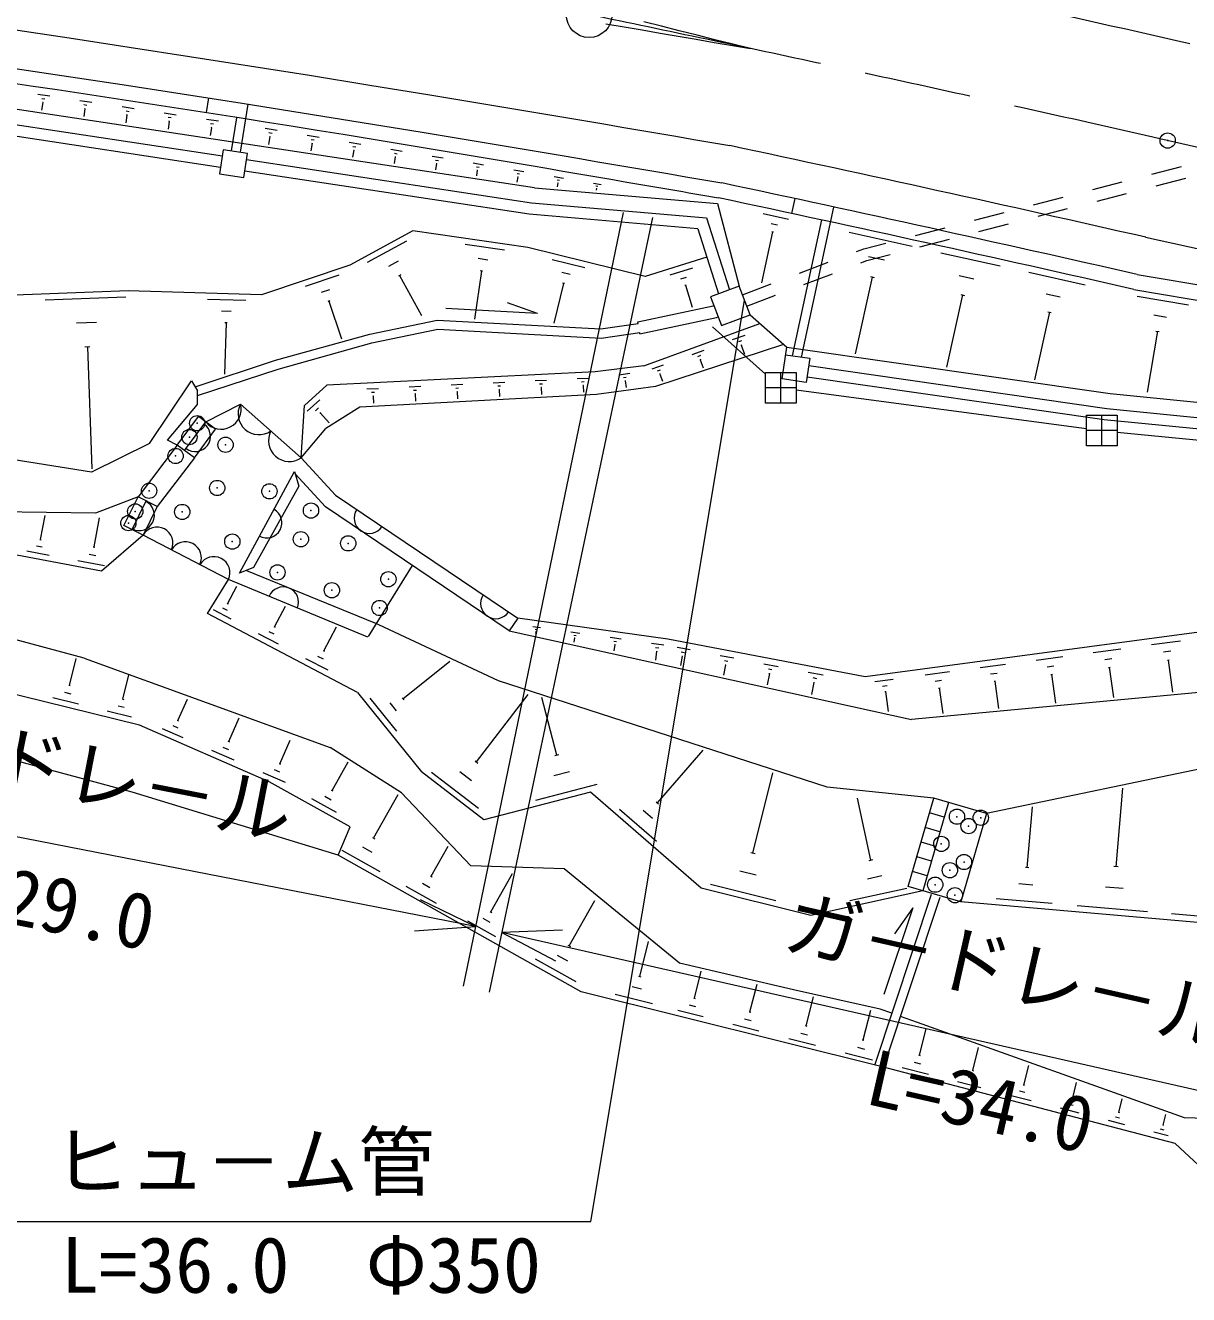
# Model space of a CAD drawing. Units: millimetres, scale not verified. Extents: x 40000 to 680000, y 20000 to 380000.
# Drawn here: x 165246 to 203361, y 272469 to 314048 of the extents above; entities that cross this region are included whole.
import ezdxf
from ezdxf.enums import TextEntityAlignment as Align

# ---------------------------------------------------------------- set-up
doc = ezdxf.new("R2010")
doc.units = ezdxf.units.MM
doc.header["$LTSCALE"] = 1000
doc.header["$PDMODE"] = 32
doc.header["$PDSIZE"] = 500
doc.linetypes.add('CHAIN', pattern=[18.5, 12, -1.5, 3.5, -1.5])
for name, color, linetype, lineweight in [('M-BGD', 7, 'Continuous', 13), ('M-BMK', 2, 'CHAIN', 13), ('M-BMK-ROW', 30, 'Continuous', 13), ('M-BMK-SRVR', 3, 'Continuous', 13), ('M-STR-HTXT', 7, 'Continuous', 13)]:
    doc.layers.add(name, color=color, linetype=linetype, lineweight=lineweight)
doc.styles.add('@ＭＳ ゴシック', font='')
doc.styles.add('ＭＳ ゴシック', font='')
doc.styles.get('@ＭＳ ゴシック').set_extended_font_data('@MS Gothic')
doc.styles.get('ＭＳ ゴシック').set_extended_font_data('MS Gothic')

msp = doc.modelspace()

# ---------------------------------------------------------------- linework, layer by layer
at = {"layer": 'M-BGD'}
for p, q in [((181933, 308728), (162266, 311706)), ((166045, 311728), (165655, 311785)), ((165815, 311523), (165778, 311275)), ((165881, 311633), (165784, 311647)), ((165827, 311521), (165803, 311525)), ((167425, 311523), (167033, 311581)), ((167261, 311427), (167163, 311442)), ((171249, 311672), (171174, 311195)), ((172533, 311469), (172284, 309890)), ((162175, 311214), (171700, 309772)), ((167194, 311317), (167157, 311066)), ((167206, 311315), (167182, 311319)), ((168807, 311318), (168414, 311376)), ((168575, 311111), (168538, 310857)), ((168642, 311221), (168544, 311236)), ((168588, 311109), (168563, 311113)), ((170191, 311112), (169796, 311171)), ((170025, 311015), (169927, 311030)), ((172159, 311022), (171987, 309935)), ((171643, 309397), (162105, 310841)), ((169958, 310904), (169920, 310648)), ((169971, 310902), (169946, 310906)), ((171577, 310906), (171180, 310965)), ((171343, 310697), (171305, 310438)), ((171411, 310809), (171311, 310824)), ((171356, 310695), (171331, 310699)), ((173098, 310684), (173498, 310617)), ((173258, 310410), (173214, 310149)), ((173228, 310539), (173328, 310522)), ((173245, 310412), (173270, 310408)), ((174483, 310452), (174872, 310387)), ((174638, 310186), (174597, 309940)), ((174609, 310311), (174706, 310294)), ((174626, 310188), (174650, 310184)), ((175857, 310222), (176235, 310158)), ((176008, 309963), (175969, 309732)), ((175980, 310085), (176074, 310069)), ((175996, 309965), (176020, 309961)), ((177220, 309994), (177588, 309932)), ((177340, 309860), (177432, 309845)), ((178573, 309767), (178930, 309707)), ((172491, 309652), (181832, 308238)), ((177367, 309742), (177331, 309526)), ((177356, 309744), (177379, 309740)), ((178716, 309523), (178682, 309321)), ((178689, 309638), (178778, 309623)), ((178704, 309525), (178727, 309521)), ((179915, 309542), (180262, 309484)), ((180028, 309417), (180114, 309402)), ((202156, 309172), (203124, 309422)), ((181755, 307866), (172434, 309277)), ((180054, 309305), (180022, 309118)), ((180043, 309307), (180065, 309303)), ((181247, 309320), (181583, 309263)), ((181381, 309089), (181352, 308917)), ((181356, 309197), (181440, 309183)), ((181371, 309091), (181392, 309088)), ((182568, 309098), (182877, 309047)), ((182669, 308986), (182746, 308973)), ((202298, 308795), (203266, 309046)), ((181933, 308728), (187921, 308208)), ((182692, 308887), (182671, 308764)), ((182682, 308889), (182701, 308886)), ((183857, 308883), (184114, 308840)), ((183941, 308789), (184005, 308778)), ((183960, 308707), (183951, 308652)), ((183952, 308708), (183968, 308705)), ((200220, 308671), (201188, 308921)), ((200362, 308294), (201330, 308545)), ((181832, 308238), (187565, 307740)), ((187921, 308208), (188636, 305506)), ((190362, 307884), (190468, 308373)), ((198283, 308170), (199252, 308420)), ((187279, 307387), (181755, 307866)), ((187565, 307740), (188317, 305385)), ((189417, 307881), (190253, 307701)), ((190673, 303182), (191738, 308098)), ((196347, 307669), (197315, 307919)), ((198426, 307793), (199394, 308044)), ((177941, 307316), (175879, 306194)), ((181710, 306771), (177941, 307316)), ((187279, 307387), (187961, 305250)), ((189727, 307289), (189367, 305613)), ((189677, 307563), (189886, 307518)), ((189701, 307295), (189754, 307284)), ((190376, 303224), (191339, 307673)), ((192240, 307269), (194303, 306810)), ((194411, 307168), (195379, 307418)), ((196489, 307292), (197458, 307543)), ((177732, 306975), (176450, 306277)), ((180944, 306680), (179652, 306867)), ((192716, 306729), (193443, 306917)), ((194553, 306791), (195521, 307042)), ((201953, 307107), (208626, 305652)), ((185559, 305826), (181710, 306771)), ((187577, 306453), (185559, 305826)), ((192483, 306641), (192716, 306729)), ((192816, 306342), (193585, 306541)), ((192876, 306478), (193392, 306364)), ((195240, 306602), (197188, 306169)), ((175879, 306194), (172986, 305219)), ((177460, 306329), (177140, 306154)), ((180404, 306362), (180081, 306409)), ((183574, 306107), (182504, 306370)), ((187105, 306097), (186362, 305866)), ((190612, 305933), (191548, 306287)), ((192624, 306269), (192816, 306342)), ((175516, 305861), (174412, 305489)), ((177549, 305879), (177469, 305835)), ((177509, 305857), (178222, 304546)), ((180186, 305998), (179959, 304427)), ((180226, 305992), (180146, 306004)), ((183094, 305885), (182826, 305951)), ((182915, 305588), (182848, 305605)), ((186896, 305788), (186710, 305730)), ((190754, 305560), (191689, 305914)), ((192996, 305802), (192437, 303286)), ((192932, 305817), (193061, 305788)), ((195840, 305855), (196328, 305747)), ((198127, 305960), (199966, 305551)), ((201676, 305888), (208414, 304749)), ((168614, 305349), (163656, 305162)), ((172986, 305219), (168614, 305349)), ((175214, 305390), (174938, 305297)), ((182881, 305597), (182560, 304288)), ((186895, 305543), (186849, 305529)), ((186872, 305536), (187096, 304817)), ((188636, 305506), (187700, 305151)), ((188990, 304571), (188636, 305506)), ((188742, 305225), (189677, 305579)), ((188884, 304851), (189819, 305206)), ((195954, 305216), (195429, 302856)), ((195893, 305230), (196015, 305203)), ((198694, 305255), (199154, 305153)), ((201565, 305401), (208300, 304263)), ((168536, 305146), (165897, 305046)), ((172467, 305034), (171218, 305072)), ((175222, 305024), (175153, 305001)), ((175188, 305013), (175603, 303782)), ((182021, 304610), (181039, 304962)), ((187700, 305151), (188055, 304216)), ((201675, 305179), (203357, 304890)), ((171988, 304673), (171675, 304683)), ((182021, 304610), (179025, 304769)), ((188055, 304216), (188990, 304571)), ((188990, 304571), (190191, 303508)), ((198801, 304653), (198310, 302441)), ((198744, 304665), (198859, 304640)), ((202219, 304566), (202639, 304494)), ((167576, 304317), (166917, 304292)), ((171820, 304303), (171770, 302627)), ((171859, 304302), (171781, 304304)), ((185320, 304286), (185311, 304335)), ((185383, 303941), (185374, 303991)), ((185509, 302899), (189311, 304286)), ((202343, 304026), (202000, 302029)), ((202290, 304035), (202395, 304017)), ((190090, 303597), (185891, 302215)), ((188820, 303894), (188407, 303743)), ((188710, 303714), (188607, 303676)), ((188717, 303575), (188691, 303566)), ((188704, 303571), (188810, 303281)), ((167359, 303516), (167194, 303510)), ((167277, 303513), (167427, 299524)), ((187471, 303402), (187079, 303259)), ((187367, 303231), (187269, 303195)), ((190041, 302464), (190191, 303508)), ((190154, 303256), (190946, 303142)), ((190191, 303508), (200787, 301984)), ((190946, 303142), (190832, 302351)), ((183918, 302697), (175128, 302261)), ((185509, 302899), (183918, 302697)), ((186143, 302917), (185772, 302782)), ((186044, 302755), (185951, 302722)), ((187373, 303100), (187348, 303091)), ((187360, 303095), (187455, 302835)), ((190912, 302901), (200676, 301497)), ((169309, 300356), (170691, 302404)), ((170691, 302404), (170889, 302081)), ((179576, 302281), (179198, 302263)), ((180951, 302349), (180575, 302331)), ((182324, 302418), (181950, 302399)), ((182189, 302299), (182096, 302294)), ((183694, 302485), (183323, 302467)), ((183560, 302367), (183467, 302363)), ((185054, 302639), (184692, 302594)), ((184932, 302514), (184841, 302502)), ((184912, 302401), (184889, 302398)), ((184900, 302399), (184927, 302189)), ((186050, 302632), (186027, 302623)), ((186038, 302627), (186123, 302396)), ((200591, 301126), (190858, 302525)), ((170887, 301630), (170889, 302081)), ((174389, 301591), (175128, 302261)), ((183960, 301956), (176206, 301543)), ((176818, 302145), (176435, 302126)), ((176680, 302022), (176584, 302018)), ((176650, 301906), (176626, 301904)), ((176638, 301905), (176650, 301667)), ((178198, 302213), (177817, 302194)), ((178061, 302092), (177966, 302087)), ((178031, 301976), (178007, 301974)), ((178019, 301975), (178031, 301740)), ((179440, 302161), (179345, 302156)), ((179410, 302045), (179386, 302044)), ((179398, 302045), (179410, 301814)), ((180816, 302230), (180722, 302225)), ((180786, 302115), (180763, 302114)), ((180774, 302115), (180786, 301887)), ((182160, 302185), (182136, 302184)), ((182148, 302184), (182159, 301960)), ((183531, 302254), (183508, 302253)), ((183519, 302254), (183530, 302033)), ((185891, 302215), (183960, 301956)), ((200787, 301984), (207607, 301313)), ((169905, 300457), (170887, 301630)), ((171158, 301056), (172292, 301642)), ((172292, 301642), (174285, 299880)), ((174285, 299880), (174389, 301591)), ((174893, 301778), (174481, 301405)), ((174850, 301514), (174747, 301421)), ((176206, 301543), (175085, 300839)), ((200676, 301497), (207492, 300826)), ((170223, 300299), (170917, 301235)), ((170464, 300121), (171158, 301056)), ((171479, 300818), (170917, 301235)), ((174924, 301356), (174898, 301333)), ((174911, 301344), (175199, 301027)), ((207405, 300456), (200591, 301126)), ((167412, 299415), (159362, 300684)), ((170785, 299882), (171479, 300818)), ((174285, 299880), (175085, 300839)), ((169309, 300356), (167412, 299415)), ((170223, 300299), (168939, 298602)), ((170223, 300299), (169905, 300457)), ((170785, 299882), (170223, 300299)), ((170785, 299882), (169566, 298292)), ((174285, 299880), (175411, 298656)), ((172262, 296106), (174060, 299438)), ((174060, 299438), (174208, 298956)), ((174208, 298956), (172724, 296285)), ((168939, 298602), (167547, 298071)), ((168474, 297663), (168939, 298602)), ((169566, 298292), (168939, 298602)), ((175411, 298656), (181379, 294626)), ((167547, 298071), (159327, 298184)), ((168743, 297530), (169208, 298470)), ((169566, 298292), (169102, 297353)), ((167738, 296169), (159032, 297808)), ((165740, 297203), (165890, 297995)), ((167497, 296963), (167675, 297914)), ((169102, 297353), (167738, 296169)), ((169102, 297353), (168474, 297663)), ((171898, 295899), (169102, 297353)), ((165608, 297001), (165791, 296967)), ((165718, 297207), (165763, 297199)), ((167469, 296969), (167524, 296958)), ((165292, 296833), (166023, 296696)), ((166959, 296520), (167836, 296355)), ((167337, 296721), (167557, 296680)), ((172724, 296285), (172262, 296106)), ((172493, 296195), (176668, 294487)), ((177924, 296356), (176479, 294024)), ((171208, 294785), (171898, 295899)), ((171873, 295104), (172175, 295678)), ((176468, 294007), (171898, 295899)), ((167173, 293316), (160516, 295109)), ((171401, 294910), (171980, 294604)), ((171709, 294969), (171854, 294893)), ((171855, 295114), (171891, 295095)), ((173409, 294350), (173766, 295027)), ((176125, 292193), (171208, 294785)), ((180745, 292577), (176668, 294487)), ((181379, 294626), (181099, 294211)), ((186302, 293941), (181379, 294626)), ((172878, 294131), (173529, 293788)), ((173225, 294197), (173388, 294112)), ((173389, 294360), (173430, 294339)), ((175022, 293557), (175436, 294344)), ((181099, 294211), (194277, 291306)), ((181868, 294356), (182119, 294321)), ((181952, 294267), (182015, 294259)), ((181973, 294187), (181964, 294123)), ((181965, 294189), (181981, 294186)), ((183115, 294182), (183415, 294140)), ((183215, 294076), (183290, 294066)), ((183240, 293981), (183221, 293846)), ((183231, 293982), (183249, 293980)), ((184412, 294002), (184764, 293953)), ((203710, 294172), (192761, 292709)), ((174999, 293569), (175044, 293545)), ((184529, 293878), (184617, 293866)), ((184558, 293766), (184529, 293557)), ((184547, 293768), (184569, 293765)), ((185761, 293814), (186166, 293758)), ((185896, 293672), (185997, 293657)), ((192761, 292709), (186302, 293941)), ((186602, 293680), (187028, 293599)), ((200235, 293506), (201144, 293627)), ((202144, 293761), (203091, 293888)), ((202537, 293525), (202774, 293556)), ((166690, 292428), (166906, 293304)), ((167173, 293316), (175236, 290397)), ((174429, 293313), (175155, 292931)), ((174816, 293387), (174998, 293292)), ((177615, 291985), (179153, 293224)), ((185930, 293543), (185890, 293257)), ((185917, 293545), (185942, 293541)), ((186766, 293384), (186708, 293077)), ((186737, 293522), (186844, 293502)), ((186753, 293387), (186779, 293382)), ((188013, 293411), (188458, 293326)), ((188154, 293245), (188266, 293224)), ((189444, 293138), (189910, 293049)), ((198362, 293256), (199235, 293372)), ((200612, 293279), (200840, 293309)), ((202664, 293252), (202723, 293260)), ((202693, 293256), (202833, 292210)), ((168444, 291976), (168640, 292773)), ((188185, 293101), (188121, 292766)), ((188171, 293104), (188199, 293098)), ((189624, 292814), (189554, 292450)), ((189592, 292965), (189709, 292943)), ((189609, 292817), (189638, 292811)), ((190896, 292861), (191383, 292768)), ((194726, 292770), (195527, 292877)), ((196526, 293010), (197363, 293122)), ((196874, 292801), (197083, 292829)), ((198725, 293038), (198943, 293067)), ((198841, 292787), (198896, 292794)), ((198869, 292791), (198994, 291849)), ((200734, 293017), (200791, 293025)), ((200762, 293021), (200895, 292028)), ((168984, 291123), (163242, 292538)), ((166664, 292435), (166716, 292422)), ((191517, 289089), (180745, 292577)), ((191083, 292523), (191008, 292129)), ((191050, 292680), (191172, 292657)), ((191068, 292526), (191099, 292520)), ((193076, 292549), (193680, 292630)), ((193327, 292399), (193478, 292419)), ((206188, 292425), (194277, 291306)), ((195059, 292570), (195259, 292596)), ((195166, 292339), (195216, 292346)), ((195191, 292343), (195303, 291502)), ((196986, 292561), (197038, 292568)), ((197012, 292564), (197131, 291674)), ((166146, 292028), (166986, 291821)), ((166523, 292202), (166733, 292151)), ((168418, 291982), (168469, 291970)), ((170246, 291275), (170553, 291974)), ((176125, 292193), (178222, 289590)), ((176535, 292003), (177403, 290926)), ((177588, 292019), (177642, 291952)), ((180029, 289919), (181722, 292126)), ((182660, 290142), (182167, 292028)), ((193408, 292225), (193445, 292230)), ((193426, 292228), (193514, 291570)), ((167920, 291591), (168728, 291392)), ((168283, 291758), (168485, 291709)), ((177183, 291860), (177400, 291590)), ((173234, 289262), (168984, 291123)), ((170072, 291108), (170242, 291033)), ((170225, 291284), (170268, 291265)), ((171907, 290585), (172246, 291360)), ((169728, 291015), (170408, 290718)), ((171348, 290306), (172081, 289986)), ((171719, 290406), (171902, 290325)), ((171884, 290595), (171930, 290575)), ((173580, 289853), (173919, 290628)), ((177565, 288908), (175236, 290397)), ((185955, 288576), (187459, 290306)), ((206316, 290228), (196738, 288229)), ((168741, 288934), (164228, 290148)), ((173557, 289863), (173602, 289843)), ((175296, 288983), (175819, 289924)), ((179981, 289956), (180076, 289882)), ((182597, 290125), (182723, 290158)), ((173021, 289574), (173753, 289253)), ((173392, 289673), (173575, 289593)), ((180271, 288018), (178222, 289590)), ((178555, 289587), (180089, 288409)), ((179483, 289606), (179867, 289311)), ((182566, 289471), (183070, 289603)), ((189087, 286932), (189740, 289560)), ((175885, 287788), (173234, 289262)), ((175270, 288997), (175321, 288969)), ((181969, 288669), (183984, 289196)), ((195009, 288729), (191517, 289089)), ((200984, 286487), (201207, 289064)), ((175498, 286868), (168741, 288934)), ((174619, 288721), (175431, 288269)), ((175059, 288795), (175262, 288683)), ((176654, 287423), (177460, 288857)), ((179842, 286521), (177565, 288908)), ((183768, 288933), (180271, 288018)), ((187392, 285785), (183768, 288933)), ((185917, 288609), (185993, 288543)), ((192950, 286706), (192510, 288727)), ((194172, 285835), (195009, 288729)), ((195489, 288591), (194652, 285696)), ((196738, 288229), (195009, 288729)), ((184716, 288375), (185930, 287320)), ((185487, 288343), (185791, 288080)), ((195350, 288110), (194870, 288249)), ((196738, 288229), (195901, 285335)), ((198070, 286455), (198242, 288446)), ((175498, 286868), (175885, 287788)), ((195212, 287630), (194731, 287769)), ((176616, 287445), (176693, 287401)), ((175619, 287029), (176855, 286334)), ((176291, 287139), (176600, 286965)), ((178547, 286173), (179101, 287159)), ((189020, 286949), (189154, 286915)), ((195073, 287150), (194592, 287288)), ((183457, 282393), (175498, 286868)), ((182903, 286413), (179842, 286521)), ((192892, 286693), (193009, 286719)), ((194934, 286669), (194453, 286808)), ((201056, 286481), (200912, 286493)), ((178516, 286191), (178578, 286155)), ((180500, 285008), (181206, 286264)), ((186677, 283329), (182903, 286413)), ((188660, 286357), (189195, 286224)), ((192839, 286093), (193307, 286195)), ((194795, 286189), (194314, 286328)), ((198127, 286450), (198012, 286460)), ((177709, 285854), (178710, 285292)), ((178253, 285943), (178503, 285803)), ((190977, 284894), (187392, 285785)), ((187699, 285915), (189837, 285383)), ((194652, 285696), (190977, 284894)), ((192259, 285378), (194132, 285787)), ((195901, 285335), (194172, 285835)), ((198251, 285886), (197793, 285925)), ((201212, 285771), (200637, 285821)), ((183064, 283896), (183901, 285385)), ((194928, 285572), (193075, 280010)), ((195213, 285477), (193360, 279915)), ((207130, 284362), (195901, 285335)), ((198891, 285277), (197059, 285435)), ((180471, 285024), (180528, 284992)), ((194320, 285144), (193372, 282298)), ((194320, 285144), (193720, 284290)), ((202016, 285006), (199714, 285205)), ((205645, 284692), (202798, 284938)), ((179734, 284716), (180648, 284202)), ((180231, 284798), (180460, 284669)), ((185374, 282894), (185666, 284038)), ((182673, 283590), (183006, 283403)), ((183023, 283920), (183106, 283873)), ((181948, 283471), (183281, 282722)), ((190418, 282457), (186677, 283329)), ((185335, 282904), (185412, 282884)), ((187168, 282181), (187393, 283062)), ((193360, 279915), (183457, 282393)), ((185126, 282565), (185433, 282487)), ((188986, 281730), (189220, 282644)), ((193249, 281825), (190418, 282457)), ((184571, 282315), (185799, 282001)), ((187000, 281958), (187208, 281905)), ((187142, 282187), (187193, 282174)), ((190828, 281274), (191070, 282221)), ((186625, 281789), (187455, 281577)), ((188814, 281502), (189027, 281447)), ((188960, 281737), (189013, 281724)), ((192694, 280812), (192944, 281792)), ((193634, 281686), (193249, 281825)), ((194481, 281382), (193916, 281585)), ((188429, 281328), (189282, 281110)), ((190801, 281281), (190856, 281267)), ((203221, 278263), (194481, 281382)), ((194539, 280312), (194761, 281179)), ((190256, 280861), (191132, 280637)), ((190652, 281039), (190870, 280983)), ((192666, 280819), (192722, 280805)), ((192106, 280387), (193005, 280157)), ((192512, 280571), (192737, 280513)), ((194512, 280319), (194566, 280305)), ((196288, 279811), (196481, 280564)), ((202915, 277416), (193360, 279915)), ((193980, 279908), (194835, 279689)), ((194366, 280083), (194580, 280028)), ((197958, 279332), (198123, 279978)), ((195784, 279447), (196556, 279249)), ((196133, 279604), (196326, 279555)), ((196264, 279817), (196312, 279805)), ((199553, 278876), (199691, 279418)), ((197507, 279006), (198198, 278829)), ((197819, 279147), (197992, 279103)), ((197937, 279338), (197980, 279327)), ((199151, 278585), (199766, 278428)), ((199429, 278711), (199582, 278672)), ((199533, 278881), (199572, 278871)), ((201075, 278440), (201188, 278883)), ((200720, 278184), (201262, 278045)), ((200965, 278295), (201101, 278260)), ((201058, 278444), (201091, 278436)), ((202527, 278024), (202617, 278373)), ((210344, 278013), (203221, 278263)), ((202219, 277801), (202691, 277680)), ((202432, 277897), (202550, 277867)), ((202513, 278028), (202542, 278020)), ((202915, 277416), (207665, 273025))]:
    msp.add_line(p, q, dxfattribs=at)
for points in [[(162734, 314221), (164706, 313931), (166678, 313636), (168649, 313337), (170620, 313033), (172589, 312725), (174558, 312412), (176527, 312095), (178494, 311773), (180461, 311448), (182427, 311118), (183018, 311018), (183607, 310918), (184197, 310818), (184787, 310717), (185377, 310616), (185967, 310515), (186557, 310414), (187146, 310313), (187736, 310211), (188326, 310110)], [(184269, 314100), (184861, 313999), (185453, 313898), (186045, 313797), (186636, 313696), (187228, 313594), (187820, 313492), (188411, 313391), (189003, 313289)], [(189003, 313289), (188421, 313435), (187838, 313580), (187256, 313726), (186673, 313872), (186090, 314017), (185508, 314163)], [(164475, 312702), (166445, 312408), (168413, 312109), (170381, 311806), (172349, 311498), (174315, 311186), (176281, 310869), (178246, 310548), (180211, 310223), (182174, 309894), (182764, 309794), (183353, 309694), (183942, 309594), (184531, 309494), (185120, 309393), (185709, 309292), (186298, 309191), (186887, 309090), (187476, 308989), (188065, 308887)], [(164574, 312197), (165428, 312071), (166282, 311944), (167136, 311816), (167989, 311687), (168843, 311556), (169696, 311425), (170549, 311293), (171402, 311160), (172255, 311026), (173107, 310891), (173958, 310755), (174810, 310619), (175662, 310481), (176513, 310343), (177364, 310203), (178215, 310063), (179066, 309921), (179917, 309779), (180767, 309635), (181290, 309546), (181814, 309457), (182337, 309367), (182860, 309277), (183383, 309187), (183906, 309097), (184430, 309007), (184953, 308916), (185476, 308826), (185999, 308736), (186195, 308702), (186391, 308668), (186588, 308634), (186784, 308601), (186980, 308567), (187176, 308533), (187373, 308499), (187569, 308466), (187765, 308432), (187961, 308398)], [(185311, 304335), (187780, 304861), (187807, 304871)], [(170808, 302212), (173444, 303077), (176528, 303935), (178739, 304392), (184103, 304107), (185320, 304286)], [(185383, 303941), (187894, 304476), (187948, 304497)], [(170888, 301923), (173531, 302790), (176599, 303644), (178761, 304091), (184117, 303806), (185374, 303991)], [(181099, 294211), (175082, 298274), (174084, 299361)]]:
    msp.add_lwpolyline(points, dxfattribs=at)
msp.add_lwpolyline([(171611, 309183), (172402, 309063), (172522, 309854), (171731, 309974)], close=True, dxfattribs=at)
for centre, radius, start, end in [((-19350, -664765), 1003250, 77.17199, 77.97413), ((-19350, -664765), 996750, 77.17199, 77.97413), ((-19350, -664765), 995500, 77.17199, 77.97413), ((-19350, -664765), 995000, 77.17199, 77.97413), ((171661, 301472), 653, 219.5682, 15.1455), ((172899, 301326), 685, 152.476, 304.5839), ((170811, 300588), 500, 233.4062, 53.4062), ((173896, 300445), 685, 152.476, 304.5839), ((168975, 298000), 500, 243.6851, 63.6851), ((173152, 297756), 500, 241.6565, 61.6565), ((176519, 297908), 500, 145.9696, 325.9696), ((169556, 297088), 526, 335.284, 149.7682), ((170488, 296603), 526, 335.284, 149.7682), ((171420, 296119), 526, 335.284, 149.7682), ((173696, 295154), 500, 337.5083, 157.5083), ((180662, 295110), 500, 145.9696, 325.9696)]:
    msp.add_arc(centre, radius, start, end, dxfattribs=at)
for p in [(202675, 310276), (170877, 301014), (170619, 300562), (171805, 300310), (170168, 299942), (169299, 298803), (171532, 298894), (173241, 298784), (168847, 298126), (170386, 298108), (174604, 298153), (168620, 297744), (172026, 297137), (174273, 297214), (175823, 297080), (173507, 296129), (177140, 295904), (175288, 295542), (176853, 294963), (195771, 288126), (196551, 288092), (196152, 287819), (195258, 287234), (195538, 286370), (196001, 286641), (195059, 285898), (195704, 285552)]:
    msp.add_point(p, dxfattribs=at)
at = {"layer": 'M-BMK'}
msp.add_arc((-19337, -664768), 1000000, 76.78023, 83.97091, dxfattribs=at)
at = {"layer": 'M-BMK-ROW'}
for p, q in [((187760, 304169), (189497, 302618)), ((189497, 301672), (189497, 302672)), ((189497, 302672), (190497, 302672)), ((189997, 301672), (189997, 302672)), ((190832, 302351), (190041, 302464)), ((190497, 302672), (190497, 301672)), ((190497, 302172), (189497, 302172)), ((190497, 302106), (200015, 300842)), ((190497, 301672), (189497, 301672)), ((200015, 300276), (200015, 301276)), ((200015, 301276), (201015, 301276)), ((200515, 300276), (200515, 301276)), ((201015, 301276), (201015, 300276)), ((201015, 300776), (200015, 300776)), ((201015, 300727), (206816, 300155)), ((201015, 300276), (200015, 300276))]:
    msp.add_line(p, q, dxfattribs=at)
at = {"layer": 'M-BMK-SRVR'}
msp.add_circle((183719, 314400), 750, dxfattribs=at)
at = {"layer": 'M-STR-HTXT'}
for p, q in [((184830, 307923), (179589, 282570)), ((185792, 307757), (180439, 282377)), ((183777, 274862), (188813, 305038)), ((179994, 284529), (152292, 289925)), ((179994, 284529), (178196, 285406)), ((177998, 284390), (179994, 284529)), ((182850, 284411), (180852, 284334)), ((213094, 277011), (180852, 284334)), ((180852, 284334), (182621, 283401)), ((164777, 274862), (183777, 274862))]:
    msp.add_line(p, q, dxfattribs=at)

# ---------------------------------------------------------------- texts
at = {"layer": 'M-STR-HTXT', "style": 'ＭＳ ゴシック'}
for rotation, p in [(348.978, (166334, 288208)), (347.204, (197194, 281647))]:
    msp.add_text('ガ－ドレ－ル', height=1833, rotation=rotation, dxfattribs=at).set_placement(p, align=Align.BOTTOM_CENTER)
at = {"layer": 'M-STR-HTXT', "style": '@ＭＳ ゴシック'}
for s, rotation, p in [('L=29.0', 348.978, (165952, 286245)), ('L=34.0', 347.204, (196751, 279697))]:
    msp.add_text(s, height=1833, rotation=rotation, dxfattribs=at).set_placement(p, align=Align.TOP_CENTER)
at = {"layer": 'M-STR-HTXT', "style": 'ＭＳ ゴシック'}
msp.add_text('ヒュ－ム管', height=1833, dxfattribs=at).set_placement((166152, 275362), align=Align.BOTTOM_LEFT)
msp.add_text('L=36.0\u3000Φ350', height=1833, dxfattribs=at).set_placement((174277, 274362), align=Align.TOP_CENTER)

doc.saveas('drawing.dxf')
